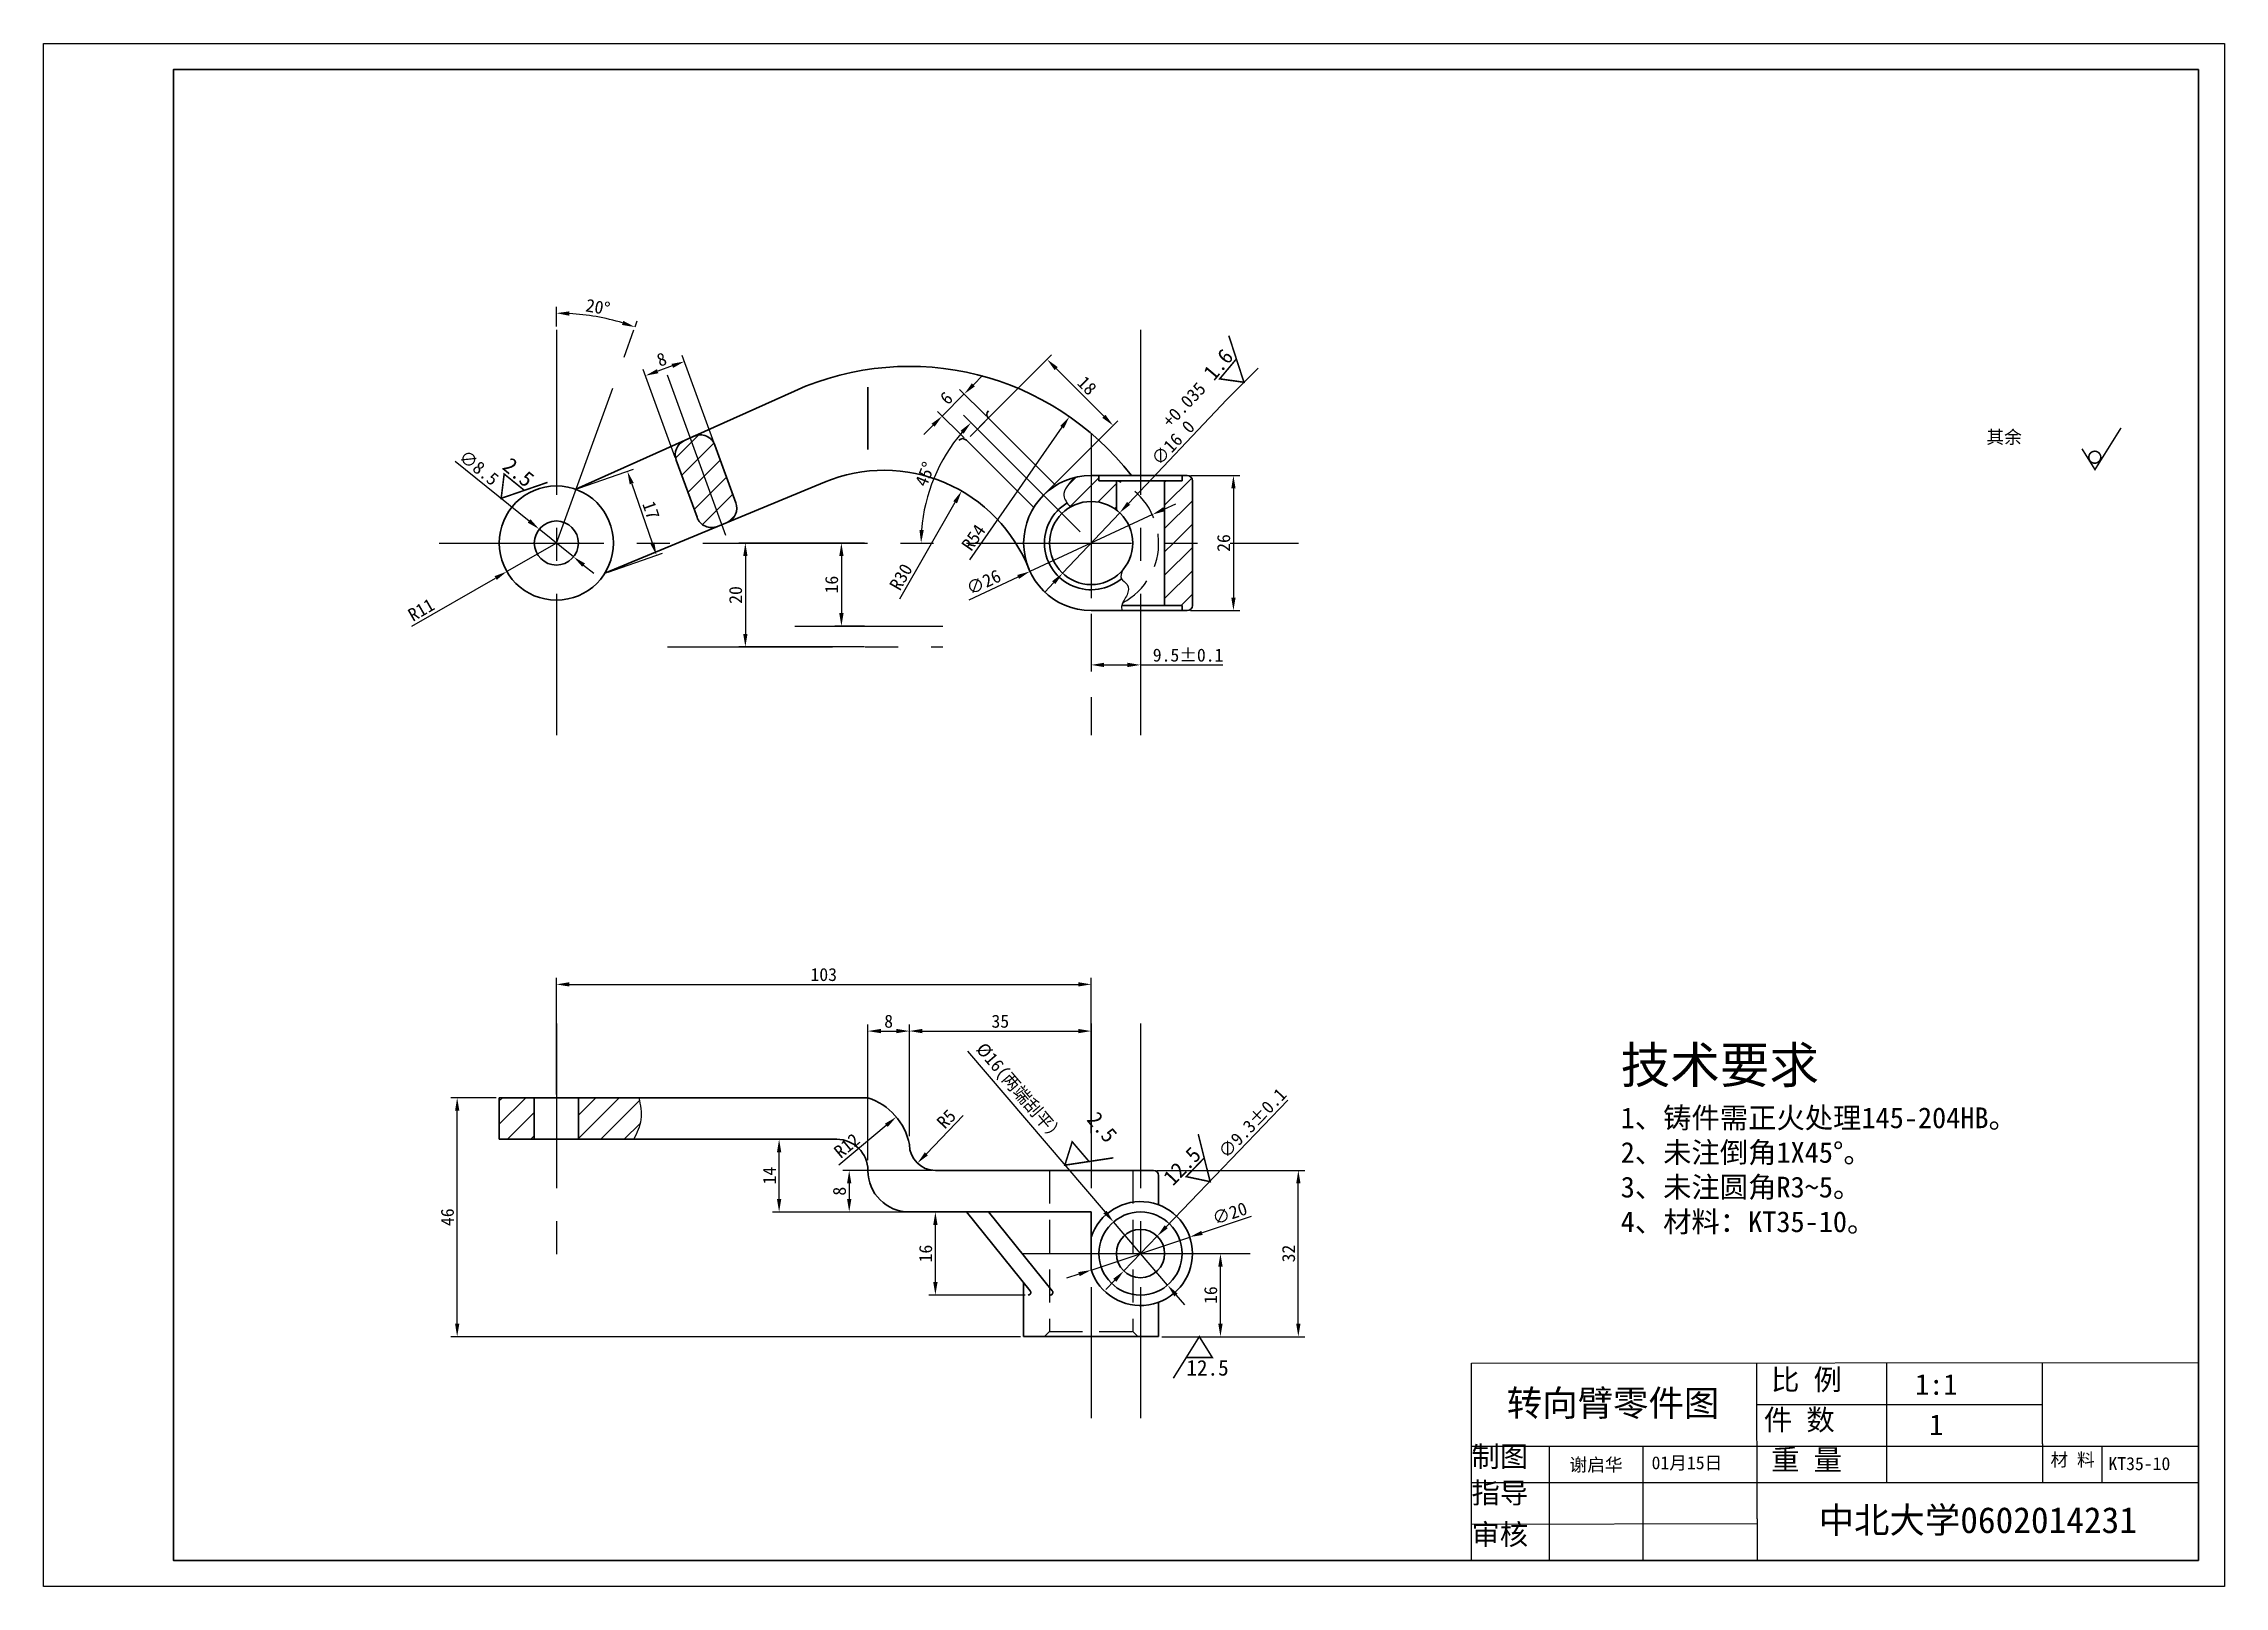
# Model space of a CAD drawing. Header units: millimetres. Extents: x 631 to 1051, y 587 to 884.
import ezdxf
from ezdxf.enums import TextEntityAlignment as Align

# ---------------------------------------------------------------- set-up
doc = ezdxf.new("R2010")
doc.units = ezdxf.units.MM
doc.linetypes.add('CENTER', pattern=[50.8, 31.75, -6.35, 6.35, -6.35])
doc.linetypes.add('HIDDEN', pattern=[9.525, 6.35, -3.175])
for name, color, linetype in [('dim', 7, 'Continuous'), ('中心线', 1, 'CENTER'), ('尺寸线', 3, 'Continuous'), ('文本', 6, 'Continuous'), ('细实线', 5, 'Continuous'), ('虚线', 5, 'HIDDEN')]:
    doc.layers.add(name, color=color, linetype=linetype)
doc.layers.add('粗实线', color=7, linetype='Continuous', lineweight=30)
doc.dimstyles.new('公差', dxfattribs={"dimtxt": 2.5, "dimasz": 2.5, "dimexe": 1.25, "dimexo": 0.625, "dimtad": 1, "dimdec": 3, "dimdsep": 46, "dimtxsty": 'Standard', "dimcen": 2.5, "dimclrt": 1, "dimadec": 0, "dimazin": 0, "dimtol": 1, "dimtfac": 1, "dimtdec": 3, "dimtmove": 0, "dimatfit": 3, "dimfxl": 0, "dimarcsym": 0})

# ---------------------------------------------------------------- blocks, each defined once
blk = doc.blocks.new('*D1')
at = {"layer": 'Defpoints', "color": 0}
for p in [(729.67, 788.36), (720.14, 782.87)]:
    blk.add_point(p, dxfattribs=at)
at = {"layer": '细实线', "color": 0, "lineweight": -2}
for p, q in [((729.67, 788.36), (720.14, 782.87)), ((701.87, 772.33), (717.98, 781.62))]:
    blk.add_line(p, q, dxfattribs=at)
at = {"layer": '细实线', "color": 0}
blk.add_solid([(717.77, 781.98), (718.18, 781.26), (720.14, 782.87)], dxfattribs=at)
at = {"layer": '细实线', "color": 1, "insert": (703.64, 775.52), "char_height": 2.5, "attachment_point": 5, "rotation": 29.9612}
blk.add_mtext('R11', dxfattribs=at)
blk = doc.blocks.new('*D2')
at = {"layer": 'Defpoints', "color": 0}
for p in [(807.72, 798.36), (792.77, 772.36)]:
    blk.add_point(p, dxfattribs=at)
at = {"layer": '细实线', "color": 0, "lineweight": -2}
blk.add_line((795.8, 777.64), (806.48, 796.2), dxfattribs=at)
at = {"layer": '细实线', "color": 0}
blk.add_solid([(806.12, 796.41), (806.84, 795.99), (807.72, 798.36)], dxfattribs=at)
at = {"layer": '细实线', "color": 1, "insert": (796.05, 781.83), "char_height": 2.5, "attachment_point": 5, "rotation": 60.0931}
blk.add_mtext('R30', dxfattribs=at)
blk = doc.blocks.new('*D3')
at = {"layer": 'Defpoints', "color": 0}
for p in [(828.49, 812.7), (797.67, 768.36)]:
    blk.add_point(p, dxfattribs=at)
at = {"layer": '细实线', "color": 0, "lineweight": -2}
blk.add_line((809.32, 785.11), (827.07, 810.65), dxfattribs=at)
at = {"layer": '细实线', "color": 0}
blk.add_solid([(826.72, 810.89), (827.41, 810.41), (828.49, 812.7)], dxfattribs=at)
at = {"layer": '细实线', "color": 1, "insert": (810.03, 789.43), "char_height": 2.5, "attachment_point": 5, "rotation": 55.1978}
blk.add_mtext('R54', dxfattribs=at)
blk = doc.blocks.new('*D4')
at = {"layer": 'Defpoints', "color": 0}
for p in [(802.67, 672.57), (799.21, 668.97)]:
    blk.add_point(p, dxfattribs=at)
at = {"layer": '细实线', "color": 0, "lineweight": -2}
blk.add_line((808.02, 678.13), (800.94, 670.77), dxfattribs=at)
at = {"layer": '细实线', "color": 0}
blk.add_solid([(800.64, 671.06), (801.24, 670.48), (799.21, 668.97)], dxfattribs=at)
at = {"layer": '细实线', "color": 1, "insert": (804.79, 677.48), "char_height": 2.5, "attachment_point": 5, "rotation": 46.1079}
blk.add_mtext('R5', dxfattribs=at)
blk = doc.blocks.new('*D5')
at = {"layer": 'Defpoints', "color": 0}
for p in [(795.13, 677.86), (785.91, 670.18)]:
    blk.add_point(p, dxfattribs=at)
at = {"layer": '细实线', "color": 0, "lineweight": -2}
blk.add_line((784.09, 668.66), (793.21, 676.26), dxfattribs=at)
at = {"layer": '细实线', "color": 0}
blk.add_solid([(792.95, 676.58), (793.48, 675.94), (795.13, 677.86)], dxfattribs=at)
at = {"layer": '细实线', "color": 1, "insert": (785.61, 672.36), "char_height": 2.5, "attachment_point": 5, "rotation": 39.7966}
blk.add_mtext('R12', dxfattribs=at)
blk = doc.blocks.new('*D6')
at = {"layer": 'Defpoints', "color": 0}
for p in [(726.37, 791.03), (732.98, 785.69)]:
    blk.add_point(p, dxfattribs=at)
at = {"layer": '细实线', "color": 0, "lineweight": -2}
for p, q in [((710.17, 804.14), (724.43, 792.61)), ((732.98, 785.69), (726.37, 791.03)), ((734.92, 784.11), (736.86, 782.54))]:
    blk.add_line(p, q, dxfattribs=at)
at = {"layer": '细实线', "color": 0}
for points in [[(724.69, 792.93), (724.16, 792.28), (726.37, 791.03)], [(735.18, 784.44), (734.66, 783.79), (732.98, 785.69)]]:
    blk.add_solid(points, dxfattribs=at)
at = {"layer": '细实线', "color": 1, "insert": (714.75, 802.85), "char_height": 2.5, "attachment_point": 5, "rotation": 321.0093}
blk.add_mtext('∅8.5', dxfattribs=at)
blk = doc.blocks.new('*D7')
at = {"layer": 'Defpoints', "color": 0}
for p in [(838.17, 794.17), (827.18, 782.55)]:
    blk.add_point(p, dxfattribs=at)
at = {"layer": '细实线', "color": 0, "lineweight": -2}
for p, q in [((858.8, 816.01), (839.88, 795.99)), ((827.18, 782.55), (838.17, 794.17)), ((825.46, 780.73), (823.74, 778.91))]:
    blk.add_line(p, q, dxfattribs=at)
at = {"layer": '细实线', "color": 0}
for points in [[(839.58, 796.28), (840.19, 795.71), (838.17, 794.17)], [(825.16, 781.01), (825.76, 780.44), (827.18, 782.55)]]:
    blk.add_solid(points, dxfattribs=at)
at = {"layer": '细实线', "color": 1, "insert": (849.5, 811.32), "char_height": 2.5, "attachment_point": 5, "rotation": 46.6216}
blk.add_mtext('∅16\\S+0.035^  0;', dxfattribs=at)
blk = doc.blocks.new('*D8')
at = {"layer": 'Defpoints', "color": 0}
for p in [(844.47, 793.83), (820.88, 782.89)]:
    blk.add_point(p, dxfattribs=at)
at = {"layer": '细实线', "color": 0, "lineweight": -2}
for p, q in [((844.47, 793.83), (820.88, 782.89)), ((846.73, 794.88), (849, 795.93)), ((809.16, 777.45), (818.61, 781.84))]:
    blk.add_line(p, q, dxfattribs=at)
at = {"layer": '细实线', "color": 0}
for points in [[(846.56, 795.26), (846.91, 794.5), (844.47, 793.83)], [(818.44, 782.21), (818.79, 781.46), (820.88, 782.89)]]:
    blk.add_solid(points, dxfattribs=at)
at = {"layer": '细实线', "color": 1, "insert": (811.96, 780.82), "char_height": 2.5, "attachment_point": 5, "rotation": 24.8862}
blk.add_mtext('∅26', dxfattribs=at)
blk = doc.blocks.new('*D9')
at = {"layer": 'Defpoints', "color": 0}
for p in [(851.66, 654.75), (832.69, 648.4)]:
    blk.add_point(p, dxfattribs=at)
at = {"layer": '细实线', "color": 0, "lineweight": -2}
for p, q in [((863.51, 658.72), (854.03, 655.54)), ((832.69, 648.4), (851.66, 654.75)), ((830.32, 647.61), (827.95, 646.81))]:
    blk.add_line(p, q, dxfattribs=at)
at = {"layer": '细实线', "color": 0}
for points in [[(853.89, 655.94), (854.16, 655.15), (851.66, 654.75)], [(830.19, 648), (830.45, 647.21), (832.69, 648.4)]]:
    blk.add_solid(points, dxfattribs=at)
at = {"layer": '细实线', "color": 1, "insert": (859.36, 659.3), "char_height": 2.5, "attachment_point": 5, "rotation": 18.5077}
blk.add_mtext('∅20', dxfattribs=at)
blk = doc.blocks.new('*D10')
at = {"layer": 'Defpoints', "color": 0}
for p in [(845.4, 654.92), (838.95, 648.22)]:
    blk.add_point(p, dxfattribs=at)
at = {"layer": '细实线', "color": 0, "lineweight": -2}
for p, q in [((870.56, 681.1), (847.13, 656.73)), ((838.95, 648.22), (845.4, 654.92)), ((837.22, 646.42), (835.48, 644.62))]:
    blk.add_line(p, q, dxfattribs=at)
at = {"layer": '细实线', "color": 0}
for points in [[(846.83, 657.02), (847.43, 656.44), (845.4, 654.92)], [(836.92, 646.71), (837.52, 646.13), (838.95, 648.22)]]:
    blk.add_solid(points, dxfattribs=at)
at = {"layer": '细实线', "color": 1, "insert": (863.72, 676.69), "char_height": 2.5, "attachment_point": 5, "rotation": 46.1247}
blk.add_mtext('∅9.3±0.1', dxfattribs=at)
blk = doc.blocks.new('*D11')
at = {"layer": 'Defpoints', "color": 0}
for p in [(836.97, 657.65), (847.38, 645.5)]:
    blk.add_point(p, dxfattribs=at)
at = {"layer": '细实线', "color": 0, "lineweight": -2}
for p, q in [((808.83, 690.52), (835.34, 659.55)), ((847.38, 645.5), (836.97, 657.65)), ((849, 643.6), (850.63, 641.7))]:
    blk.add_line(p, q, dxfattribs=at)
at = {"layer": '细实线', "color": 0}
for points in [[(835.66, 659.82), (835.03, 659.28), (836.97, 657.65)], [(849.32, 643.87), (848.68, 643.33), (847.38, 645.5)]]:
    blk.add_solid(points, dxfattribs=at)
at = {"layer": '细实线', "color": 1, "insert": (818.8, 682.37), "char_height": 2.5, "attachment_point": 5, "rotation": 310.5654}
blk.add_mtext('%%c16(两端刮平）', dxfattribs=at)
blk = doc.blocks.new('*D12')
at = {"layer": 'Defpoints', "color": 0}
for p in [(789.67, 788.36), (784.57, 772.36), (789.67, 772.36)]:
    blk.add_point(p, dxfattribs=at)
at = {"layer": '细实线', "color": 0, "lineweight": -2}
for p, q in [((789.05, 788.36), (783.32, 788.36)), ((784.57, 785.86), (784.57, 774.86)), ((789.05, 772.36), (783.32, 772.36))]:
    blk.add_line(p, q, dxfattribs=at)
at = {"layer": '细实线', "color": 0}
for points in [[(784.16, 785.86), (784.99, 785.86), (784.57, 788.36)], [(784.16, 774.86), (784.99, 774.86), (784.57, 772.36)]]:
    blk.add_solid(points, dxfattribs=at)
at = {"layer": '细实线', "color": 1, "insert": (782.7, 780.36), "char_height": 2.5, "attachment_point": 5, "rotation": 90}
blk.add_mtext('16', dxfattribs=at)
blk = doc.blocks.new('*D13')
at = {"layer": 'Defpoints', "color": 0}
for p in [(789.67, 788.36), (766.07, 768.36), (789.67, 768.36)]:
    blk.add_point(p, dxfattribs=at)
at = {"layer": '细实线', "color": 0, "lineweight": -2}
for p, q in [((789.05, 788.36), (764.82, 788.36)), ((766.07, 785.86), (766.07, 770.86)), ((789.05, 768.36), (764.82, 768.36))]:
    blk.add_line(p, q, dxfattribs=at)
at = {"layer": '细实线', "color": 0}
for points in [[(765.66, 785.86), (766.49, 785.86), (766.07, 788.36)], [(765.66, 770.86), (766.49, 770.86), (766.07, 768.36)]]:
    blk.add_solid(points, dxfattribs=at)
at = {"layer": '细实线', "color": 1, "insert": (764.2, 778.36), "char_height": 2.5, "attachment_point": 5, "rotation": 90}
blk.add_mtext('20', dxfattribs=at)
blk = doc.blocks.new('*D14')
at = {"layer": 'Defpoints', "color": 0}
for p in [(851.17, 801.36), (851.17, 775.36), (860.07, 775.36)]:
    blk.add_point(p, dxfattribs=at)
at = {"layer": '细实线', "color": 0, "lineweight": -2}
for p, q in [((851.8, 801.36), (861.32, 801.36)), ((860.07, 798.86), (860.07, 777.86)), ((851.8, 775.36), (861.32, 775.36))]:
    blk.add_line(p, q, dxfattribs=at)
at = {"layer": '细实线', "color": 0}
for points in [[(859.66, 798.86), (860.49, 798.86), (860.07, 801.36)], [(859.66, 777.86), (860.49, 777.86), (860.07, 775.36)]]:
    blk.add_solid(points, dxfattribs=at)
at = {"layer": '细实线', "color": 1, "insert": (858.2, 788.36), "char_height": 2.5, "attachment_point": 5, "rotation": 90}
blk.add_mtext('26', dxfattribs=at)
blk = doc.blocks.new('*D15')
at = {"layer": 'Defpoints', "color": 0}
for p in [(832.67, 775.36), (842.17, 775.36), (842.17, 764.89)]:
    blk.add_point(p, dxfattribs=at)
at = {"layer": '细实线', "color": 0, "lineweight": -2}
for p, q in [((832.67, 774.73), (832.67, 763.64)), ((842.17, 774.73), (842.17, 763.64)), ((835.17, 764.89), (839.67, 764.89)), ((842.17, 764.89), (858.01, 764.89))]:
    blk.add_line(p, q, dxfattribs=at)
at = {"layer": '细实线', "color": 0}
for points in [[(835.17, 765.31), (835.17, 764.48), (832.67, 764.89)], [(839.67, 765.31), (839.67, 764.48), (842.17, 764.89)]]:
    blk.add_solid(points, dxfattribs=at)
at = {"layer": '细实线', "color": 1, "insert": (851.34, 766.77), "char_height": 2.5, "attachment_point": 5}
blk.add_mtext('9.5±0.1', dxfattribs=at)
blk = doc.blocks.new('*D16')
at = {"layer": 'Defpoints', "color": 0}
for p in [(836.91, 810.98), (810.75, 810.28), (823.48, 797.55)]:
    blk.add_point(p, dxfattribs=at)
at = {"layer": '细实线', "color": 0, "lineweight": -2}
for p, q in [((811.19, 810.72), (825.06, 824.59)), ((825.95, 821.94), (835.14, 812.75)), ((823.92, 797.99), (837.79, 811.86))]:
    blk.add_line(p, q, dxfattribs=at)
at = {"layer": '细实线', "color": 0}
for points in [[(826.24, 822.23), (825.65, 821.64), (824.18, 823.71)], [(835.43, 813.04), (834.84, 812.45), (836.91, 810.98)]]:
    blk.add_solid(points, dxfattribs=at)
at = {"layer": '细实线', "color": 1, "insert": (831.87, 818.67), "char_height": 2.5, "attachment_point": 5, "rotation": 315}
blk.add_mtext('18', dxfattribs=at)
blk = doc.blocks.new('*D17')
at = {"layer": 'Defpoints', "color": 0}
for p in [(808.23, 817.05), (812.87, 812.4), (808.63, 808.16)]:
    blk.add_point(p, dxfattribs=at)
at = {"layer": '细实线', "color": 0, "lineweight": -2}
for p, q in [((810, 818.81), (811.76, 820.58)), ((803.99, 812.8), (808.23, 817.05)), ((812.43, 812.84), (807.34, 817.93)), ((802.22, 811.04), (800.45, 809.27)), ((808.19, 808.6), (803.1, 813.69))]:
    blk.add_line(p, q, dxfattribs=at)
at = {"layer": '细实线', "color": 0}
for points in [[(809.7, 819.11), (810.29, 818.52), (808.23, 817.05)], [(801.92, 811.33), (802.51, 810.74), (803.99, 812.8)]]:
    blk.add_solid(points, dxfattribs=at)
at = {"layer": '细实线', "color": 1, "insert": (804.78, 816.25), "char_height": 2.5, "attachment_point": 5, "rotation": 45}
blk.add_mtext('6', dxfattribs=at)
blk = doc.blocks.new('*D18')
at = {"layer": 'Defpoints', "color": 0}
for p in [(733.44, 798.7), (748.96, 786.02), (739.03, 782.57)]:
    blk.add_point(p, dxfattribs=at)
at = {"layer": '细实线', "color": 0, "lineweight": -2}
for p, q in [((734.03, 798.9), (744.55, 802.55)), ((744.19, 799.78), (748.14, 788.38)), ((739.62, 782.78), (750.14, 786.43))]:
    blk.add_line(p, q, dxfattribs=at)
at = {"layer": '细实线', "color": 0}
for points in [[(744.58, 799.92), (743.79, 799.64), (743.37, 802.14)], [(748.53, 788.51), (747.75, 788.24), (748.96, 786.02)]]:
    blk.add_solid(points, dxfattribs=at)
at = {"layer": '细实线', "color": 1, "insert": (747.93, 794.69), "char_height": 2.5, "attachment_point": 5, "rotation": 289.1258}
blk.add_mtext('17', dxfattribs=at)
blk = doc.blocks.new('*D19')
at = {"layer": 'Defpoints', "color": 0}
for p in [(832.67, 703.39), (729.67, 681.57), (832.67, 681.57)]:
    blk.add_point(p, dxfattribs=at)
at = {"layer": '细实线', "color": 0, "lineweight": -2}
for p, q in [((729.67, 682.2), (729.67, 704.64)), ((732.17, 703.39), (830.17, 703.39)), ((832.67, 682.2), (832.67, 704.64))]:
    blk.add_line(p, q, dxfattribs=at)
at = {"layer": '细实线', "color": 0}
for points in [[(732.17, 703.81), (732.17, 702.98), (729.67, 703.39)], [(830.17, 703.81), (830.17, 702.98), (832.67, 703.39)]]:
    blk.add_solid(points, dxfattribs=at)
at = {"layer": '细实线', "color": 1, "insert": (781.17, 705.27), "char_height": 2.5, "attachment_point": 5}
blk.add_mtext('103', dxfattribs=at)
blk = doc.blocks.new('*D20')
at = {"layer": 'Defpoints', "color": 0}
for p in [(802.67, 667.57), (786.07, 659.57), (802.67, 659.57)]:
    blk.add_point(p, dxfattribs=at)
at = {"layer": '细实线', "color": 0, "lineweight": -2}
for p, q in [((802.05, 667.57), (784.82, 667.57)), ((786.07, 665.07), (786.07, 662.07)), ((802.05, 659.57), (784.82, 659.57))]:
    blk.add_line(p, q, dxfattribs=at)
at = {"layer": '细实线', "color": 0}
for points in [[(785.66, 665.07), (786.49, 665.07), (786.07, 667.57)], [(785.66, 662.07), (786.49, 662.07), (786.07, 659.57)]]:
    blk.add_solid(points, dxfattribs=at)
at = {"layer": '细实线', "color": 1, "insert": (784.2, 663.57), "char_height": 2.5, "attachment_point": 5, "rotation": 90}
blk.add_mtext('8', dxfattribs=at)
blk = doc.blocks.new('*D21')
at = {"layer": 'Defpoints', "color": 0}
for p in [(802.67, 659.57), (820.56, 659.57), (820.56, 643.57)]:
    blk.add_point(p, dxfattribs=at)
at = {"layer": '细实线', "color": 0, "lineweight": -2}
for p, q in [((819.93, 659.57), (801.42, 659.57)), ((802.67, 646.07), (802.67, 657.07)), ((819.93, 643.57), (801.42, 643.57))]:
    blk.add_line(p, q, dxfattribs=at)
at = {"layer": '细实线', "color": 0}
for points in [[(802.26, 657.07), (803.09, 657.07), (802.67, 659.57)], [(802.26, 646.07), (803.09, 646.07), (802.67, 643.57)]]:
    blk.add_solid(points, dxfattribs=at)
at = {"layer": '细实线', "color": 1, "insert": (800.8, 651.57), "char_height": 2.5, "attachment_point": 5, "rotation": 90}
blk.add_mtext('16', dxfattribs=at)
blk = doc.blocks.new('*D22')
at = {"layer": 'Defpoints', "color": 0}
for p in [(772.57, 673.57), (783.67, 673.57), (797.67, 659.57)]:
    blk.add_point(p, dxfattribs=at)
at = {"layer": '细实线', "color": 0, "lineweight": -2}
for p, q in [((783.05, 673.57), (771.32, 673.57)), ((772.57, 662.07), (772.57, 671.07)), ((797.05, 659.57), (771.32, 659.57))]:
    blk.add_line(p, q, dxfattribs=at)
at = {"layer": '细实线', "color": 0}
for points in [[(772.16, 671.07), (772.99, 671.07), (772.57, 673.57)], [(772.16, 662.07), (772.99, 662.07), (772.57, 659.57)]]:
    blk.add_solid(points, dxfattribs=at)
at = {"layer": '细实线', "color": 1, "insert": (770.7, 666.57), "char_height": 2.5, "attachment_point": 5, "rotation": 90}
blk.add_mtext('14', dxfattribs=at)
blk = doc.blocks.new('*D23')
at = {"layer": 'Defpoints', "color": 0}
for p in [(710.57, 681.57), (718.67, 681.57), (819.67, 635.57)]:
    blk.add_point(p, dxfattribs=at)
at = {"layer": '细实线', "color": 0, "lineweight": -2}
for p, q in [((718.05, 681.57), (709.32, 681.57)), ((710.57, 638.07), (710.57, 679.07)), ((819.05, 635.57), (709.32, 635.57))]:
    blk.add_line(p, q, dxfattribs=at)
at = {"layer": '细实线', "color": 0}
for points in [[(710.16, 679.07), (710.99, 679.07), (710.57, 681.57)], [(710.16, 638.07), (710.99, 638.07), (710.57, 635.57)]]:
    blk.add_solid(points, dxfattribs=at)
at = {"layer": '细实线', "color": 1, "insert": (708.7, 658.57), "char_height": 2.5, "attachment_point": 5, "rotation": 90}
blk.add_mtext('46', dxfattribs=at)
blk = doc.blocks.new('*D24')
at = {"layer": 'Defpoints', "color": 0}
for p in [(842.17, 651.57), (857.57, 651.57), (845.67, 635.57)]:
    blk.add_point(p, dxfattribs=at)
at = {"layer": '细实线', "color": 0, "lineweight": -2}
for p, q in [((842.8, 651.57), (858.82, 651.57)), ((857.57, 638.07), (857.57, 649.07)), ((846.3, 635.57), (858.82, 635.57))]:
    blk.add_line(p, q, dxfattribs=at)
at = {"layer": '细实线', "color": 0}
for points in [[(857.16, 649.07), (857.99, 649.07), (857.57, 651.57)], [(857.16, 638.07), (857.99, 638.07), (857.57, 635.57)]]:
    blk.add_solid(points, dxfattribs=at)
at = {"layer": '细实线', "color": 1, "insert": (855.7, 643.57), "char_height": 2.5, "attachment_point": 5, "rotation": 90}
blk.add_mtext('16', dxfattribs=at)
blk = doc.blocks.new('*D25')
at = {"layer": 'Defpoints', "color": 0}
for p in [(844.67, 667.57), (872.57, 667.57), (846.3, 635.57)]:
    blk.add_point(p, dxfattribs=at)
at = {"layer": '细实线', "color": 0, "lineweight": -2}
for p, q in [((845.3, 667.57), (873.82, 667.57)), ((872.57, 638.07), (872.57, 665.07)), ((846.92, 635.57), (873.82, 635.57))]:
    blk.add_line(p, q, dxfattribs=at)
at = {"layer": '细实线', "color": 0}
for points in [[(872.16, 665.07), (872.99, 665.07), (872.57, 667.57)], [(872.16, 638.07), (872.99, 638.07), (872.57, 635.57)]]:
    blk.add_solid(points, dxfattribs=at)
at = {"layer": '细实线', "color": 1, "insert": (870.7, 651.57), "char_height": 2.5, "attachment_point": 5, "rotation": 90}
blk.add_mtext('32', dxfattribs=at)
blk = doc.blocks.new('*D26')
at = {"layer": 'Defpoints', "color": 0}
for p in [(729.67, 829.39), (739.88, 831.42), (744.61, 829.39), (729.67, 788.36), (729.67, 751.39)]:
    blk.add_point(p, dxfattribs=at)
at = {"layer": '细实线', "color": 0, "lineweight": -2}
for p, q in [((729.67, 830.02), (729.67, 833.86)), ((744.82, 829.98), (745.24, 831.12))]:
    blk.add_line(p, q, dxfattribs=at)
blk.add_arc((729.67, 788.36), 44.25, 73.2374, 86.7626, dxfattribs=at)
at = {"layer": '细实线', "color": 0}
for points in [[(732.16, 832.12), (732.18, 832.96), (729.67, 832.61)], [(742.57, 831.13), (742.3, 830.34), (744.81, 829.94)]]:
    blk.add_solid(points, dxfattribs=at)
at = {"layer": '细实线', "color": 1, "insert": (737.68, 833.79), "char_height": 2.5, "attachment_point": 5, "rotation": 350}
blk.add_mtext('20°', dxfattribs=at)
blk = doc.blocks.new('*D27')
at = {"layer": 'Defpoints', "color": 0}
for p in [(808.08, 812.95), (804.31, 804.74), (707.07, 788.36), (832.67, 788.36), (872.57, 788.36)]:
    blk.add_point(p, dxfattribs=at)
at = {"layer": '细实线', "color": 0, "lineweight": -2}
blk.add_arc((832.67, 788.36), 32.76, 139.374, 175.626, dxfattribs=at)
at = {"layer": '细实线', "color": 0}
for points in [[(807.51, 809.97), (808.12, 809.4), (809.51, 811.52)], [(800.43, 790.84), (799.6, 790.87), (799.92, 788.36)]]:
    blk.add_solid(points, dxfattribs=at)
at = {"layer": '细实线', "color": 1, "insert": (800.68, 801.61), "char_height": 2.5, "attachment_point": 5, "rotation": 67.5}
blk.add_mtext('45°', dxfattribs=at)
blk = doc.blocks.new('GJD3')
at = {"const_width": 0.3}
blk.add_lwpolyline([(-2.5, -4), (2.5, -4), (0, 0), (-5, -8)], dxfattribs=at)
at = {"flags": 4}
blk.add_attdef('T2', (-2.5, -7.5), '', height=3, dxfattribs=at)
blk = doc.blocks.new('*D30')
at = {"layer": 'Defpoints', "color": 0}
for p in [(797.67, 694.4), (797.67, 673.52), (789.67, 668.9)]:
    blk.add_point(p, dxfattribs=at)
at = {"layer": '细实线', "color": 0, "lineweight": -2}
for p, q in [((789.67, 669.53), (789.67, 695.65)), ((792.17, 694.4), (795.17, 694.4)), ((797.67, 674.15), (797.67, 695.65))]:
    blk.add_line(p, q, dxfattribs=at)
at = {"layer": '细实线', "color": 0}
for points in [[(792.17, 694.82), (792.17, 693.99), (789.67, 694.4)], [(795.17, 694.82), (795.17, 693.99), (797.67, 694.4)]]:
    blk.add_solid(points, dxfattribs=at)
at = {"layer": '细实线', "color": 1, "insert": (793.67, 696.28), "char_height": 2.5, "attachment_point": 5}
blk.add_mtext('8', dxfattribs=at)

msp = doc.modelspace()

# ---------------------------------------------------------------- linework, layer by layer
for p, q in [((905.9222, 622.4996), (905.9175, 630.4996)), ((905.9222, 630.4996), (1045.9222, 630.5819)), ((960.9222, 600.5232), (960.9046, 630.532)), ((985.9181, 607.4996), (985.9046, 630.5466)), ((1015.9137, 614.959), (1015.9046, 630.5643)), ((905.9222, 592.4996), (905.9222, 622.4996)), ((960.9093, 622.4996), (1015.9093, 622.4996)), ((905.9222, 614.4996), (1045.9222, 614.4996)), ((920.914, 607.4996), (920.914, 614.4996)), ((938.9037, 614.4301), (938.9037, 592.5993)), ((1015.9137, 614.959), (1015.9137, 614.4996)), ((1015.9137, 614.4996), (1015.9137, 607.4996)), ((1027.2969, 614.4996), (1027.2969, 607.4996)), ((905.9222, 607.4996), (1045.9222, 607.4996)), ((905.9222, 607.4996), (905.9222, 607.4996)), ((920.914, 606.4996), (920.914, 607.4996)), ((920.9222, 592.4996), (920.914, 606.4996)), ((1045.9222, 599.8116), (1045.9222, 606.8116)), ((905.9222, 599.4996), (960.9242, 599.6222)), ((960.9222, 600.5232), (960.9242, 599.6222)), ((960.9242, 599.6222), (960.9242, 592.4996))]:
    msp.add_line(p, q)
at = {"const_width": 0.3}
for points in [[(860.6402, 823.793), (857.4263, 819.9627), (862.0974, 819.3067), (859.183, 828.2792)], [(1023.5, 806.5), (1026, 802.5), (1031, 810.5)], [(723.5065, 798.4977), (719.6203, 801.6437), (719.0466, 796.9617), (727.9664, 800.0337)], [(832.2696, 669.2921), (829.018, 673.0905), (827.6052, 668.59), (836.9341, 669.9943)], [(854.4423, 669.985), (850.9769, 666.3808), (855.593, 665.4106), (853.2917, 674.5595)]]:
    msp.add_lwpolyline(points, dxfattribs=at)
msp.add_lwpolyline([(1024.8098, 804.8769, 1), (1027.1098, 804.8769, 1)], format="xyb", close=True, dxfattribs=at)
at = {"layer": '中心线'}
for p, q in [((729.6728, 829.3917), (729.6728, 751.3917)), ((729.6728, 788.3597), (744.6072, 829.3917)), ((842.1728, 829.3917), (842.1728, 751.3917)), ((808.0805, 812.9519), (832.6728, 788.3597)), ((832.6728, 809.4814), (832.6728, 751.3917)), ((707.0743, 788.3597), (872.5743, 788.3597)), ((775.5743, 772.3597), (804.0743, 772.3597)), ((751.0743, 768.3597), (804.0743, 768.3597)), ((729.6728, 695.8917), (729.6728, 645.3917)), ((832.6728, 695.8917), (832.6728, 619.8917)), ((842.1728, 695.8917), (842.1728, 619.8917)), ((819.3618, 651.573), (863.2839, 651.573))]:
    msp.add_line(p, q, dxfattribs=at)
at = {"layer": '文本'}
for p, q in [((630.9222, 884.4996), (1050.9222, 884.4996)), ((630.9222, 587.4996), (630.9222, 884.4996)), ((1050.9222, 884.4996), (1050.9222, 587.4996)), ((1050.9222, 587.4996), (630.9222, 587.4996))]:
    msp.add_line(p, q, dxfattribs=at)
at = {"layer": '粗实线'}
for p, q in [((733.435, 798.6963), (775.5403, 817.6157)), ((789.6728, 818.3917), (789.6728, 806.3917)), ((812.1667, 811.6942), (809.3383, 808.8658)), ((825.8498, 799.4253), (812.8738, 812.4013)), ((754.3404, 808.0898), (756.1696, 808.9117)), ((760.2183, 807.2014), (764.2497, 796.1251)), ((821.6072, 795.1826), (808.6312, 808.1587)), ((756.762, 793.3069), (752.7509, 804.3273)), ((739.0268, 782.5716), (781.2844, 800.0759)), ((842.1728, 801.3597), (832.6728, 801.3597)), ((834.1728, 800.3597), (834.1728, 801.3597)), ((842.1728, 800.3597), (834.1728, 800.3597)), ((837.5228, 800.3597), (834.1728, 800.3597)), ((837.5228, 800.3597), (837.5228, 794.7219)), ((842.1728, 801.3597), (851.1728, 801.3597)), ((842.1728, 800.3597), (850.1728, 800.3597)), ((846.8228, 800.3597), (846.8228, 776.3597)), ((846.8228, 800.3597), (850.1728, 800.3597)), ((850.1728, 800.3597), (850.1728, 801.3597)), ((852.1728, 800.3597), (852.1728, 788.3597)), ((762.5787, 792.3274), (760.7292, 791.5613)), ((852.1728, 776.3597), (852.1728, 788.3597)), ((842.1728, 775.3597), (832.6728, 775.3597)), ((842.1728, 776.3597), (838.5743, 776.3597)), ((842.1728, 776.3597), (846.8228, 776.3597)), ((842.1728, 775.3597), (851.1728, 775.3597)), ((846.8228, 776.3597), (850.1728, 776.3597)), ((850.1728, 776.3597), (850.1728, 775.3597)), ((718.6728, 681.573), (789.6728, 681.573)), ((718.6728, 681.573), (718.6728, 673.573)), ((725.4228, 681.573), (725.4228, 673.573)), ((733.9228, 681.573), (733.9228, 673.573)), ((783.6728, 673.573), (718.6728, 673.573)), ((844.6728, 667.573), (802.6728, 667.573)), ((845.6728, 666.573), (845.6728, 660.9405)), ((832.6728, 659.573), (797.6728, 659.573)), ((808.6312, 659.573), (820.9463, 644.3879)), ((812.8738, 659.573), (825.1889, 644.3879)), ((832.6728, 659.573), (832.6728, 654.6955)), ((832.6728, 654.6955), (832.6728, 648.3895)), ((819.6728, 645.9582), (819.6728, 635.573)), ((845.6728, 642.2055), (845.6728, 635.573)), ((819.6728, 635.573), (845.6728, 635.573))]:
    msp.add_line(p, q, dxfattribs=at)
msp.add_lwpolyline([(1045.9222, 592.4996), (655.9222, 592.4996), (655.9222, 879.4996), (1045.9222, 879.4996)], close=True, dxfattribs=at)
for centre, radius in [((729.6728, 788.3597), 11), ((832.6728, 788.3597), 8), ((729.6728, 788.3597), 4.25), ((842.1728, 651.573), 8), ((842.1728, 651.573), 4.65)]:
    msp.add_circle(centre, radius, dxfattribs=at)
for centre, radius, start, end in [((797.6728, 768.3597), 54, 37.669887, 114.196046), ((813.5809, 813.1084), 1, 135, 225), ((755.57, 805.3534), 3, 114.196046, 200), ((757.3992, 806.1753), 3, 20, 114.196046), ((807.924, 807.4516), 1, 45, 135), ((792.7653, 772.3597), 30, 21.298409, 112.500773), ((832.6728, 788.3597), 13, 90, 270), ((851.1728, 800.3597), 1, 0, 90), ((761.4306, 795.0991), 3, 292.500773, 20), ((832.6728, 788.3597), 9, 121.016203, 310.262645), ((759.5811, 794.333), 3, 200, 292.500773), ((851.1728, 776.3597), 1, 270, 0), ((785.9145, 670.1767), 12, 11.518811, 71.748267), ((783.6728, 667.573), 6, 0, 90), ((802.6728, 672.573), 5, 180, 270), ((797.6728, 667.573), 8, 180, 270), ((844.6728, 666.573), 1, 0, 90), ((842.1728, 651.573), 10, 198.194872, 161.805128), ((820.5579, 644.073), 0.5, 270, 39.042135), ((824.8006, 644.073), 0.5, 270, 39.042135)]:
    msp.add_arc(centre, radius, start, end, dxfattribs=at)
at = {"layer": '细实线'}
for p, q in [((760.09, 807.5538), (753.9267, 824.4874)), ((752.5725, 804.8176), (746.4091, 821.7512)), ((752.005, 822.4577), (749.1859, 821.4316)), ((762.2808, 789.8393), (751.0642, 820.6568)), ((858.7993, 816.0086), (864.8076, 822.0169)), ((752.6397, 804.7103), (755.7398, 807.8105)), ((755.7398, 807.8105), (757.0885, 809.1592)), ((756.938, 804.5185), (760.0323, 807.6128)), ((753.8172, 801.3977), (756.938, 804.5185)), ((758.1362, 801.2266), (761.257, 804.3474)), ((755.0154, 798.1057), (758.1362, 801.2266)), ((759.3344, 797.9346), (762.4552, 801.0554)), ((828.0638, 799.3121), (829.787, 801.0353)), ((828.586, 795.3442), (832.6728, 799.431)), ((832.6728, 799.431), (834.1728, 800.931)), ((833.9835, 796.2516), (837.5228, 799.7909)), ((846.8228, 795.6205), (852.0472, 800.8449)), ((846.8228, 800.1106), (847.0719, 800.3597)), ((756.2135, 794.8138), (759.3344, 797.9346)), ((757.805, 791.9152), (760.5325, 794.6427)), ((760.5325, 794.6427), (763.6534, 797.7635)), ((837.1867, 794.9646), (837.5228, 795.3007)), ((846.8228, 791.1303), (852.1728, 796.4803)), ((762.8205, 792.4404), (764.0892, 793.7092)), ((848.5422, 788.3597), (852.1728, 791.9902)), ((846.8228, 786.6402), (848.5422, 788.3597)), ((846.8228, 782.1501), (852.1728, 787.5001)), ((846.8228, 777.66), (852.1728, 783.01)), ((850.0126, 776.3597), (852.1728, 778.5198)), ((797.6728, 674.7729), (797.6728, 695.6541)), ((800.1728, 694.4041), (830.1728, 694.4041)), ((832.6728, 674.7729), (832.6728, 695.6541)), ((718.6728, 680.9409), (719.3049, 681.573)), ((718.6728, 676.4507), (723.795, 681.573)), ((733.9228, 678.2303), (737.2654, 681.573)), ((733.9228, 673.7402), (741.7555, 681.573)), ((738.2457, 673.573), (745.6823, 681.0096)), ((720.2852, 673.573), (725.4228, 678.7106)), ((742.7358, 673.573), (745.7969, 676.6341)), ((724.7753, 673.573), (725.4228, 674.2205))]:
    msp.add_line(p, q, dxfattribs=at)
msp.add_open_spline([(829.4308, 800.9489), (828.3747, 799.7853), (826.6548, 797.8904), (828.0215, 796.0457), (828.6444, 795.2714)], degree=3, knots=[0, 0, 0, 0, 4.00890881, 6.52860351, 6.52860351, 6.52860351, 6.52860351], dxfattribs=at)
for points in [[(838.7929, 783.2076), (838.4894, 781.4919), (839.5819, 780.3994), (839.5819, 778.3917), (838.5743, 776.3597), (838.5743, 775.3597)], [(745.5743, 681.573), (745.9411, 677.38), (744.5743, 673.573)]]:
    msp.add_spline(points, degree=3, dxfattribs=at)
for points in [[(751.8625, 822.8492), (752.1475, 822.0661), (754.3542, 823.3127)], [(749.0434, 821.8232), (749.3284, 821.0401), (746.8367, 820.5766)], [(800.1728, 694.8208), (800.1728, 693.9874), (797.6728, 694.4041)], [(830.1728, 694.8208), (830.1728, 693.9874), (832.6728, 694.4041)]]:
    msp.add_solid(points, dxfattribs=at)
at = {"layer": '虚线'}
for p, q in [((824.6728, 667.573), (824.6728, 636.573)), ((840.6728, 667.573), (840.6728, 636.573)), ((824.6728, 636.573), (823.6728, 635.573)), ((824.6728, 636.573), (840.6728, 636.573)), ((840.6728, 636.573), (841.6728, 635.573))]:
    msp.add_line(p, q, dxfattribs=at)
msp.add_arc((832.6728, 788.3597), 13, 297.786643, 67.380135, dxfattribs=at)

# ---------------------------------------------------------------- block references
at = {"layer": 'dim'}
msp.add_blockref('GJD3', (853.5, 635.573), dxfattribs=at).add_auto_attribs({'T2': '12.5'})

# ---------------------------------------------------------------- texts
at = {"flags": 4}
for tag, rotation, p in [('1.6', 50, (860.2572, 824.1144)), ('2.5', 321.009274, (723.8211, 798.8863)), ('2.5', 310.565448, (835.6495, 672.6173)), ('12.5', 46.124717, (854.0819, 670.3316))]:
    msp.add_attdef(tag, text='6.3', height=3, rotation=rotation, dxfattribs=at).set_placement(p, align=Align.RIGHT)
at = {"layer": '尺寸线', "attachment_point": 5}
for s, width, insert, char_height in [('{\\fSimSun|b0|i0|c134|p2;其余}', 14.180669, (1008.5, 808.6126), 2.5), ('{\\fSimSun|b0|i0|c134|p2;谢启华}', 17.989655, (929.9088, 610.7735), 2.5), ('{\\fSimSun|b0|i0|c134|p2;中北大学}0602014231', 84.998, (1003.4232, 599.9934), 5)]:
    msp.add_mtext_dynamic_manual_height_columns(s, width=width, gutter_width=12.5, heights=[0], dxfattribs=dict(at, insert=insert, char_height=char_height))
at = {"layer": '文本'}
for s, insert, char_height, width, attachment_point in [('{\\fSimSun|b0|i0|c134|p54;技术要求\\P\\Ftxt|c134;\\H0.5714x;1\\fSimSun|b0|i0|c134|p2;、铸件需正火处理145-204HB。\\Ftxt|c134;\\P\\fSimSun|b0|i0|c134|p2;2、未注倒角1X45%%D。\\P3、未注圆角R3~5。\\P4、材料：KT35-10。}', (934.6536, 691.3736), 7, 135.043175, 1), ('{\\fFangSong_GB2312|b0|i0|c134|p49;转向臂零件图}', (933.1841, 622.4903), 5, 52.811111, 5), ('{\\fSimSun|b0|i0|c134|p54; 比 例}', (960.9093, 629.2992), 4, 24.995276, 1), ('  1{\\fSimSun|b0|i0|c134|p54;:}1', (985.9093, 628.3812), 4, 29.995267, 1), (' {\\fSimSun|b0|i0|c134|p54;件 数}', (959.5088, 621.564), 4, 24.995304, 1), ('   1', (985.914, 620.6284), 4, 29.995305, 1), ('{\\fSimSun|b0|i0|c134|p54;制图}', (905.9222, 614.4996), 4, 14.991775, 1), ('{\\fSimSun|b0|i0|c134|p54; 重 量}', (960.9181, 613.8759), 4, 24.995892, 1), ('{\\fSimSun|b0|i0|c134|p54;材 料}', (1017.4236, 613.1448), 2.5, 11.38315, 1), (' 0{\\fSimSun|b0|i0|c134|p54;1月15日}', (938.9037, 612.5389), 2.5, 22.014465, 1), ('\\pxi1;KT35-10', (1026.1013, 612.3786), 2.5, 18.625329, 1), ('{\\fSimSun|b0|i0|c134|p54;指导}', (905.9222, 607.4996), 4, 14.991775, 1), ('{\\fSimSun|b0|i0|c134|p54;审核}', (905.9222, 599.4996), 4, 14.995887, 1)]:
    msp.add_mtext(s, dxfattribs=dict(at, insert=insert, char_height=char_height, width=width, attachment_point=attachment_point))
at = {"layer": '细实线', "color": 1, "insert": (749.9541, 823.7066), "char_height": 2.5, "attachment_point": 5, "rotation": 20}
msp.add_mtext('8', dxfattribs=at)
at = {"layer": '细实线', "color": 1, "insert": (815.1728, 696.2791), "char_height": 2.5, "attachment_point": 5}
msp.add_mtext('35', dxfattribs=at)

# ---------------------------------------------------------------- dimensions: what is measured, and where the dimension line sits
at = {"layer": '细实线'}
for base, line1, line2, picture, middle in [((739.8779, 831.4183), ((729.6728, 829.3917), (729.6728, 751.3917)), ((729.6728, 788.3597), (744.6072, 829.3917)), '*D26', (737.6826, 833.7854)), ((804.3051, 804.7378), ((808.0805, 812.9519), (832.6728, 788.3597)), ((707.0743, 788.3597), (872.5743, 788.3597)), '*D27', (800.6777, 801.6125))]:
    dim = msp.add_angular_dim_2l(base=base, line1=line1, line2=line2, dimstyle='公差', override={"dimgap": 0.625, "dimtol": 0, "dimlim": 0}, dxfattribs=at)
    dim.commit()
    dim.dimension.update_dxf_attribs({"geometry": picture, "text_midpoint": middle})
for p1, p2, distance, picture, middle in [((810.7525, 810.28), (823.4804, 797.5521), 18.9874, '*D16', (831.8684, 818.668)), ((808.6312, 808.1587), (812.8738, 812.4013), 6.569, '*D17', (804.7817, 816.2508))]:
    dim = msp.add_aligned_dim(p1=p1, p2=p2, distance=distance, dimstyle='公差', override={"dimgap": 0.625, "dimtol": 0, "dimlim": 0}, dxfattribs=at)
    dim.commit()
    dim.dimension.update_dxf_attribs({"geometry": picture, "text_midpoint": middle})
for p1, p2, override, picture, middle in [((827.1783, 782.545), (838.1673, 794.1743), {"dimgap": 0.625, "dimtol": 1, "dimlim": 0, "dimtp": 0.035, "dimtm": 0}, '*D7', (852.0743, 808.8917)), ((732.9761, 785.6856), (726.3695, 791.0338), {"dimgap": 0.625, "dimtol": 0, "dimlim": 0}, '*D6', (713.5743, 801.3917)), ((838.9499, 648.221), (845.3957, 654.9249), {"dimtp": 0.1, "dimtm": 0.1}, '*D10', (865.0743, 675.3917))]:
    dim = msp.add_diameter_dim_2p(p1=p1, p2=p2, dimstyle='公差', override=override, dxfattribs=at)
    dim.commit()
    dim.dimension.update_dxf_attribs({"geometry": picture, "text_midpoint": middle, "dimtype": 163})
for center, mpoint, picture, middle in [((797.6728, 768.3597), (828.493, 812.7006), '*D3', (811.5743, 788.3597)), ((792.7653, 772.3597), (807.7231, 798.3648), '*D2', (797.6728, 780.8917)), ((729.6728, 788.3597), (720.1428, 782.8661), '*D1', (704.5743, 773.8917)), ((785.9145, 670.1767), (795.1343, 677.8575), '*D5', (786.8108, 670.9234)), ((802.6728, 672.573), (799.2063, 668.9697), '*D4', (806.1393, 676.1762))]:
    dim = msp.add_radius_dim(center=center, mpoint=mpoint, dimstyle='公差', override={"dimgap": 0.625, "dimtol": 0, "dimlim": 0}, dxfattribs=at)
    dim.commit()
    dim.dimension.update_dxf_attribs({"geometry": picture, "text_midpoint": middle, "dimtype": 164})
dim = msp.add_aligned_dim(p1=(733.435, 798.6963), p2=(739.0268, 782.5716), distance=10.5122, text='17', dimstyle='公差', override={"dimscale": 1, "dimtix": 0, "dimtofl": 1, "dimtmove": 0, "dimatfit": 3}, dxfattribs=at)
dim.commit()
dim.dimension.update_dxf_attribs({"geometry": '*D18', "text_midpoint": (747.9343, 794.6925)})
for base, p1, p2, picture, middle in [((860.0743, 775.3597), (851.1728, 801.3597), (851.1728, 775.3597), '*D14', (858.1993, 788.3597)), ((766.0743, 768.3597), (789.6728, 788.3597), (789.6728, 768.3597), '*D13', (764.1993, 778.3597)), ((784.5743, 772.3597), (789.6728, 788.3597), (789.6728, 772.3597), '*D12', (782.6993, 780.3597)), ((710.5743, 681.573), (819.6728, 635.573), (718.6728, 681.573), '*D23', (708.6993, 658.573)), ((772.5743, 673.573), (797.6728, 659.573), (783.6728, 673.573), '*D22', (770.6993, 666.573)), ((786.0743, 659.573), (802.6728, 667.573), (802.6728, 659.573), '*D20', (784.1993, 663.573)), ((872.5743, 667.573), (846.2978, 635.573), (844.6728, 667.573), '*D25', (870.6993, 651.573)), ((802.6728, 659.573), (820.5579, 643.573), (820.5579, 659.573), '*D21', (800.7978, 651.573)), ((857.5743, 651.573), (845.6728, 635.573), (842.1728, 651.573), '*D24', (855.6993, 643.573))]:
    dim = msp.add_linear_dim(base=base, p1=p1, p2=p2, angle=90, dimstyle='公差', override={"dimgap": 0.625, "dimtol": 0, "dimlim": 0}, dxfattribs=at)
    dim.commit()
    dim.dimension.update_dxf_attribs({"geometry": picture, "text_midpoint": middle})
for p1, p2, picture, middle in [((844.4657, 793.8303), (820.8799, 782.889), '*D8', (811.9644, 780.8201)), ((832.69, 648.3986), (851.6556, 654.7473), '*D9', (859.3579, 659.3029))]:
    dim = msp.add_diameter_dim_2p(p1=p1, p2=p2, dimstyle='公差', override={"dimgap": 0.625, "dimtol": 0, "dimlim": 0}, dxfattribs=at)
    dim.commit()
    dim.dimension.update_dxf_attribs({"geometry": picture, "text_midpoint": middle})
for base, p1, p2, override, picture, middle in [((842.1728, 764.8917), (832.6728, 775.3597), (842.1728, 775.3597), {"dimtp": 0.1, "dimtm": 0.1}, '*D15', (851.3394, 766.7667)), ((832.6728, 703.3917), (729.6728, 681.573), (832.6728, 681.573), {"dimgap": 0.625, "dimtol": 0, "dimlim": 0}, '*D19', (781.1728, 705.2667)), ((797.6728, 694.4041), (789.6728, 668.9041), (797.6728, 673.5229), {"dimtol": 0}, '*D30', (793.6728, 696.2791))]:
    dim = msp.add_linear_dim(base=base, p1=p1, p2=p2, dimstyle='公差', override=override, dxfattribs=at)
    dim.commit()
    dim.dimension.update_dxf_attribs({"geometry": picture, "text_midpoint": middle})
dim = msp.add_diameter_dim_2p(p1=(847.3753, 645.4957), p2=(836.9703, 657.6503), text='%%c16(两端刮平）', dimstyle='公差', override={"dimgap": 0.625, "dimtol": 0, "dimlim": 0}, dxfattribs=at)
dim.commit()
dim.dimension.update_dxf_attribs({"geometry": '*D11', "text_midpoint": (817.0743, 680.8917), "dimtype": 163})

doc.saveas('drawing.dxf')
